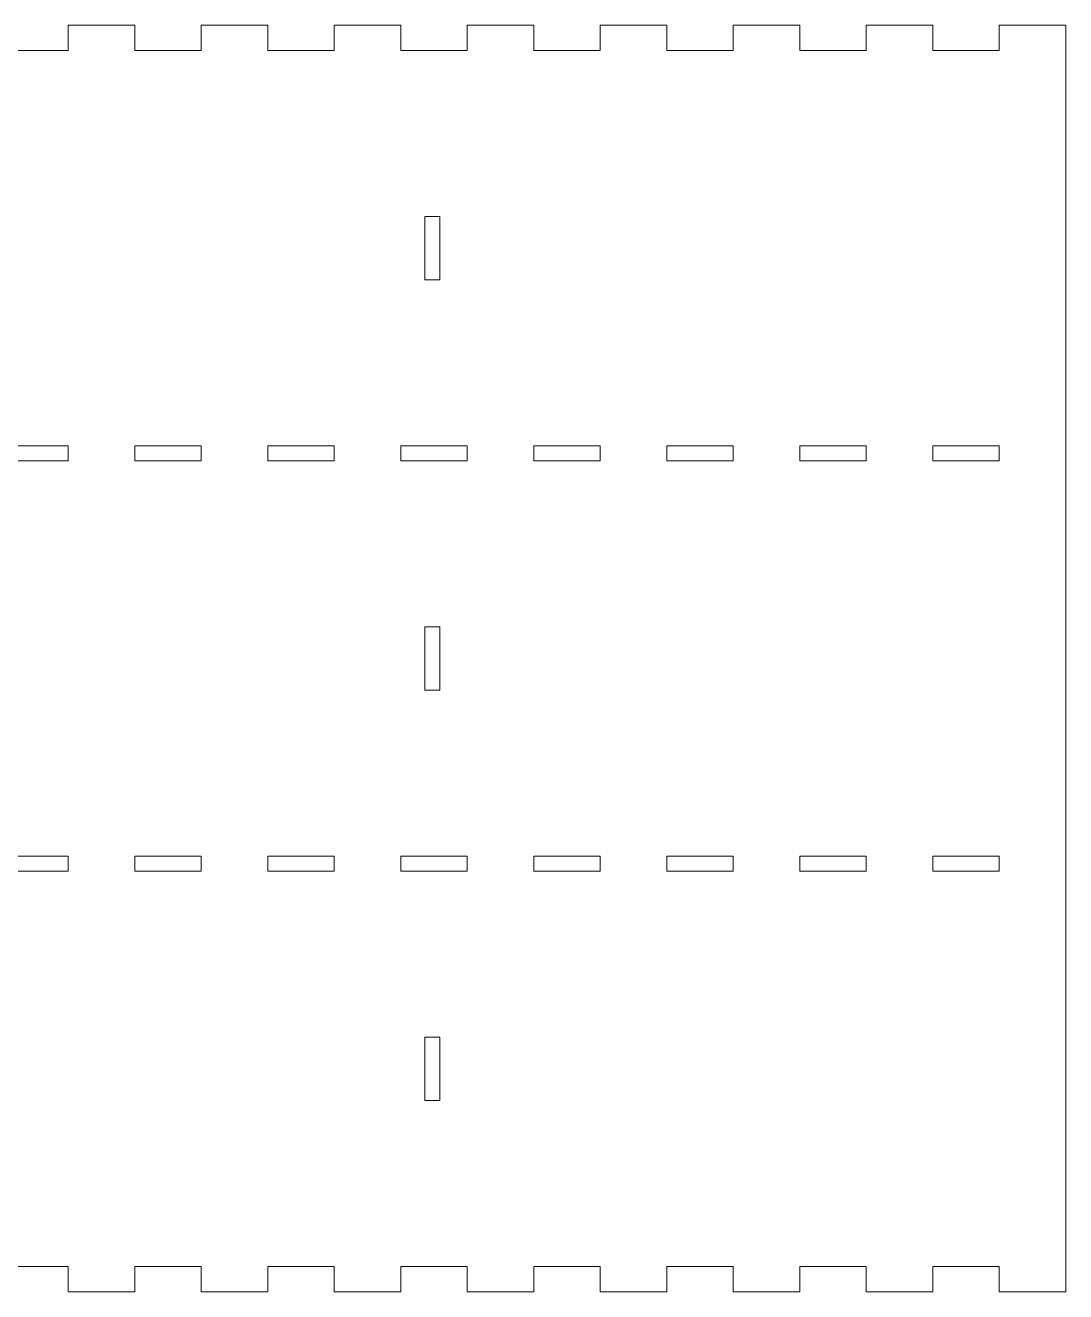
# Model space of a CAD drawing. Header units: centimetres. Extents: x -298 to 0, y -88 to 63.
# Drawn here: x -172.62 to -147.98, y 19.97 to 49.97 of the extents above; entities that cross this region are included whole.
import ezdxf

# ---------------------------------------------------------------- set-up
doc = ezdxf.new("R2010")
doc.units = ezdxf.units.CM
doc.header["$MEASUREMENT"] = 0
doc.layers.add('layer 1', color=7, linetype='Continuous')

msp = doc.modelspace()

# ---------------------------------------------------------------- linework, layer by layer
at = {"layer": 'layer 1', "lineweight": 15}
for points in [[(-170.03166, 49.97424), (-170.03166, 49.97424), (-171.60666, 49.97424), (-171.60666, 49.97424)], [(-171.60666, 49.97424), (-171.60666, 49.97424), (-171.60666, 49.37424), (-171.60666, 49.37424)], [(-170.03166, 49.37424), (-170.03166, 49.37424), (-170.03166, 49.97424), (-170.03166, 49.97424)], [(-166.88166, 49.97424), (-166.88166, 49.97424), (-168.45666, 49.97424), (-168.45666, 49.97424)], [(-168.45666, 49.97424), (-168.45666, 49.97424), (-168.45666, 49.37424), (-168.45666, 49.37424)], [(-166.88166, 49.37424), (-166.88166, 49.37424), (-166.88166, 49.97424), (-166.88166, 49.97424)], [(-163.73166, 49.97424), (-163.73166, 49.97424), (-165.30666, 49.97424), (-165.30666, 49.97424)], [(-165.30666, 49.97424), (-165.30666, 49.97424), (-165.30666, 49.37424), (-165.30666, 49.37424)], [(-163.73166, 49.37424), (-163.73166, 49.37424), (-163.73166, 49.97424), (-163.73166, 49.97424)], [(-160.58166, 49.97424), (-160.58166, 49.97424), (-162.15666, 49.97424), (-162.15666, 49.97424)], [(-162.15666, 49.97424), (-162.15666, 49.97424), (-162.15666, 49.37424), (-162.15666, 49.37424)], [(-160.58166, 49.37424), (-160.58166, 49.37424), (-160.58166, 49.97424), (-160.58166, 49.97424)], [(-157.43166, 49.97424), (-157.43166, 49.97424), (-159.00666, 49.97424), (-159.00666, 49.97424)], [(-159.00666, 49.97424), (-159.00666, 49.97424), (-159.00666, 49.37424), (-159.00666, 49.37424)], [(-157.43166, 49.37424), (-157.43166, 49.37424), (-157.43166, 49.97424), (-157.43166, 49.97424)], [(-154.28166, 49.97424), (-154.28166, 49.97424), (-155.85666, 49.97424), (-155.85666, 49.97424)], [(-155.85666, 49.97424), (-155.85666, 49.97424), (-155.85666, 49.37424), (-155.85666, 49.37424)], [(-154.28166, 49.37424), (-154.28166, 49.37424), (-154.28166, 49.97424), (-154.28166, 49.97424)], [(-151.13166, 49.97424), (-151.13166, 49.97424), (-152.70666, 49.97424), (-152.70666, 49.97424)], [(-152.70666, 49.97424), (-152.70666, 49.97424), (-152.70666, 49.37424), (-152.70666, 49.37424)], [(-151.13166, 49.37424), (-151.13166, 49.37424), (-151.13166, 49.97424), (-151.13166, 49.97424)], [(-147.98166, 49.97424), (-147.98166, 49.97424), (-149.55666, 49.97424), (-149.55666, 49.97424)], [(-149.55666, 49.97424), (-149.55666, 49.97424), (-149.55666, 49.37424), (-149.55666, 49.37424)], [(-147.98166, 19.97424), (-147.98166, 19.97424), (-147.98166, 49.97424), (-147.98166, 49.97424)], [(-171.60666, 49.37424), (-171.60666, 49.37424), (-173.18166, 49.37424), (-173.18166, 49.37424)], [(-168.45666, 49.37424), (-168.45666, 49.37424), (-170.03166, 49.37424), (-170.03166, 49.37424)], [(-165.30666, 49.37424), (-165.30666, 49.37424), (-166.88166, 49.37424), (-166.88166, 49.37424)], [(-162.15666, 49.37424), (-162.15666, 49.37424), (-163.73166, 49.37424), (-163.73166, 49.37424)], [(-159.00666, 49.37424), (-159.00666, 49.37424), (-160.58166, 49.37424), (-160.58166, 49.37424)], [(-155.85666, 49.37424), (-155.85666, 49.37424), (-157.43166, 49.37424), (-157.43166, 49.37424)], [(-152.70666, 49.37424), (-152.70666, 49.37424), (-154.28166, 49.37424), (-154.28166, 49.37424)], [(-149.55666, 49.37424), (-149.55666, 49.37424), (-151.13166, 49.37424), (-151.13166, 49.37424)], [(-163.16166, 45.44424), (-163.16166, 45.44424), (-163.16166, 43.94424), (-163.16166, 43.94424)], [(-162.80166, 45.44424), (-162.80166, 45.44424), (-163.16166, 45.44424), (-163.16166, 45.44424)], [(-162.80166, 43.94424), (-162.80166, 43.94424), (-162.80166, 45.44424), (-162.80166, 45.44424)], [(-163.16166, 43.94424), (-163.16166, 43.94424), (-162.80166, 43.94424), (-162.80166, 43.94424)], [(-171.60666, 40.01424), (-171.60666, 40.01424), (-173.18166, 40.01424), (-173.18166, 40.01424)], [(-171.60666, 39.65424), (-171.60666, 39.65424), (-171.60666, 40.01424), (-171.60666, 40.01424)], [(-168.45666, 40.01424), (-168.45666, 40.01424), (-170.03166, 40.01424), (-170.03166, 40.01424)], [(-170.03166, 40.01424), (-170.03166, 40.01424), (-170.03166, 39.65424), (-170.03166, 39.65424)], [(-168.45666, 39.65424), (-168.45666, 39.65424), (-168.45666, 40.01424), (-168.45666, 40.01424)], [(-165.30666, 40.01424), (-165.30666, 40.01424), (-166.88166, 40.01424), (-166.88166, 40.01424)], [(-166.88166, 40.01424), (-166.88166, 40.01424), (-166.88166, 39.65424), (-166.88166, 39.65424)], [(-165.30666, 39.65424), (-165.30666, 39.65424), (-165.30666, 40.01424), (-165.30666, 40.01424)], [(-162.15666, 40.01424), (-162.15666, 40.01424), (-163.73166, 40.01424), (-163.73166, 40.01424)], [(-163.73166, 40.01424), (-163.73166, 40.01424), (-163.73166, 39.65424), (-163.73166, 39.65424)], [(-162.15666, 39.65424), (-162.15666, 39.65424), (-162.15666, 40.01424), (-162.15666, 40.01424)], [(-159.00666, 40.01424), (-159.00666, 40.01424), (-160.58166, 40.01424), (-160.58166, 40.01424)], [(-160.58166, 40.01424), (-160.58166, 40.01424), (-160.58166, 39.65424), (-160.58166, 39.65424)], [(-159.00666, 39.65424), (-159.00666, 39.65424), (-159.00666, 40.01424), (-159.00666, 40.01424)], [(-155.85666, 40.01424), (-155.85666, 40.01424), (-157.43166, 40.01424), (-157.43166, 40.01424)], [(-157.43166, 40.01424), (-157.43166, 40.01424), (-157.43166, 39.65424), (-157.43166, 39.65424)], [(-155.85666, 39.65424), (-155.85666, 39.65424), (-155.85666, 40.01424), (-155.85666, 40.01424)], [(-152.70666, 40.01424), (-152.70666, 40.01424), (-154.28166, 40.01424), (-154.28166, 40.01424)], [(-154.28166, 40.01424), (-154.28166, 40.01424), (-154.28166, 39.65424), (-154.28166, 39.65424)], [(-152.70666, 39.65424), (-152.70666, 39.65424), (-152.70666, 40.01424), (-152.70666, 40.01424)], [(-151.13166, 40.01424), (-151.13166, 40.01424), (-151.13166, 39.65424), (-151.13166, 39.65424)], [(-149.55666, 40.01424), (-149.55666, 40.01424), (-151.13166, 40.01424), (-151.13166, 40.01424)], [(-149.55666, 39.65424), (-149.55666, 39.65424), (-149.55666, 40.01424), (-149.55666, 40.01424)], [(-173.18166, 39.65424), (-173.18166, 39.65424), (-171.60666, 39.65424), (-171.60666, 39.65424)], [(-170.03166, 39.65424), (-170.03166, 39.65424), (-168.45666, 39.65424), (-168.45666, 39.65424)], [(-166.88166, 39.65424), (-166.88166, 39.65424), (-165.30666, 39.65424), (-165.30666, 39.65424)], [(-163.73166, 39.65424), (-163.73166, 39.65424), (-162.15666, 39.65424), (-162.15666, 39.65424)], [(-160.58166, 39.65424), (-160.58166, 39.65424), (-159.00666, 39.65424), (-159.00666, 39.65424)], [(-157.43166, 39.65424), (-157.43166, 39.65424), (-155.85666, 39.65424), (-155.85666, 39.65424)], [(-154.28166, 39.65424), (-154.28166, 39.65424), (-152.70666, 39.65424), (-152.70666, 39.65424)], [(-151.13166, 39.65424), (-151.13166, 39.65424), (-149.55666, 39.65424), (-149.55666, 39.65424)], [(-163.16166, 35.72424), (-163.16166, 35.72424), (-163.16166, 34.22424), (-163.16166, 34.22424)], [(-162.80166, 35.72424), (-162.80166, 35.72424), (-163.16166, 35.72424), (-163.16166, 35.72424)], [(-162.80166, 34.22424), (-162.80166, 34.22424), (-162.80166, 35.72424), (-162.80166, 35.72424)], [(-163.16166, 34.22424), (-163.16166, 34.22424), (-162.80166, 34.22424), (-162.80166, 34.22424)], [(-171.60666, 30.29424), (-171.60666, 30.29424), (-173.18166, 30.29424), (-173.18166, 30.29424)], [(-171.60666, 29.93424), (-171.60666, 29.93424), (-171.60666, 30.29424), (-171.60666, 30.29424)], [(-170.03166, 30.29424), (-170.03166, 30.29424), (-170.03166, 29.93424), (-170.03166, 29.93424)], [(-168.45666, 30.29424), (-168.45666, 30.29424), (-170.03166, 30.29424), (-170.03166, 30.29424)], [(-168.45666, 29.93424), (-168.45666, 29.93424), (-168.45666, 30.29424), (-168.45666, 30.29424)], [(-166.88166, 30.29424), (-166.88166, 30.29424), (-166.88166, 29.93424), (-166.88166, 29.93424)], [(-165.30666, 30.29424), (-165.30666, 30.29424), (-166.88166, 30.29424), (-166.88166, 30.29424)], [(-165.30666, 29.93424), (-165.30666, 29.93424), (-165.30666, 30.29424), (-165.30666, 30.29424)], [(-163.73166, 30.29424), (-163.73166, 30.29424), (-163.73166, 29.93424), (-163.73166, 29.93424)], [(-162.15666, 30.29424), (-162.15666, 30.29424), (-163.73166, 30.29424), (-163.73166, 30.29424)], [(-162.15666, 29.93424), (-162.15666, 29.93424), (-162.15666, 30.29424), (-162.15666, 30.29424)], [(-160.58166, 30.29424), (-160.58166, 30.29424), (-160.58166, 29.93424), (-160.58166, 29.93424)], [(-159.00666, 30.29424), (-159.00666, 30.29424), (-160.58166, 30.29424), (-160.58166, 30.29424)], [(-159.00666, 29.93424), (-159.00666, 29.93424), (-159.00666, 30.29424), (-159.00666, 30.29424)], [(-157.43166, 30.29424), (-157.43166, 30.29424), (-157.43166, 29.93424), (-157.43166, 29.93424)], [(-155.85666, 30.29424), (-155.85666, 30.29424), (-157.43166, 30.29424), (-157.43166, 30.29424)], [(-155.85666, 29.93424), (-155.85666, 29.93424), (-155.85666, 30.29424), (-155.85666, 30.29424)], [(-154.28166, 30.29424), (-154.28166, 30.29424), (-154.28166, 29.93424), (-154.28166, 29.93424)], [(-152.70666, 30.29424), (-152.70666, 30.29424), (-154.28166, 30.29424), (-154.28166, 30.29424)], [(-152.70666, 29.93424), (-152.70666, 29.93424), (-152.70666, 30.29424), (-152.70666, 30.29424)], [(-151.13166, 30.29424), (-151.13166, 30.29424), (-151.13166, 29.93424), (-151.13166, 29.93424)], [(-149.55666, 30.29424), (-149.55666, 30.29424), (-151.13166, 30.29424), (-151.13166, 30.29424)], [(-149.55666, 29.93424), (-149.55666, 29.93424), (-149.55666, 30.29424), (-149.55666, 30.29424)], [(-173.18166, 29.93424), (-173.18166, 29.93424), (-171.60666, 29.93424), (-171.60666, 29.93424)], [(-170.03166, 29.93424), (-170.03166, 29.93424), (-168.45666, 29.93424), (-168.45666, 29.93424)], [(-166.88166, 29.93424), (-166.88166, 29.93424), (-165.30666, 29.93424), (-165.30666, 29.93424)], [(-163.73166, 29.93424), (-163.73166, 29.93424), (-162.15666, 29.93424), (-162.15666, 29.93424)], [(-160.58166, 29.93424), (-160.58166, 29.93424), (-159.00666, 29.93424), (-159.00666, 29.93424)], [(-157.43166, 29.93424), (-157.43166, 29.93424), (-155.85666, 29.93424), (-155.85666, 29.93424)], [(-154.28166, 29.93424), (-154.28166, 29.93424), (-152.70666, 29.93424), (-152.70666, 29.93424)], [(-151.13166, 29.93424), (-151.13166, 29.93424), (-149.55666, 29.93424), (-149.55666, 29.93424)], [(-163.16166, 26.00424), (-163.16166, 26.00424), (-163.16166, 24.50424), (-163.16166, 24.50424)], [(-162.80166, 26.00424), (-162.80166, 26.00424), (-163.16166, 26.00424), (-163.16166, 26.00424)], [(-162.80166, 24.50424), (-162.80166, 24.50424), (-162.80166, 26.00424), (-162.80166, 26.00424)], [(-163.16166, 24.50424), (-163.16166, 24.50424), (-162.80166, 24.50424), (-162.80166, 24.50424)], [(-173.18166, 20.57424), (-173.18166, 20.57424), (-171.60666, 20.57424), (-171.60666, 20.57424)], [(-171.60666, 20.57424), (-171.60666, 20.57424), (-171.60666, 19.97424), (-171.60666, 19.97424)], [(-170.03166, 19.97424), (-170.03166, 19.97424), (-170.03166, 20.57424), (-170.03166, 20.57424)], [(-170.03166, 20.57424), (-170.03166, 20.57424), (-168.45666, 20.57424), (-168.45666, 20.57424)], [(-168.45666, 20.57424), (-168.45666, 20.57424), (-168.45666, 19.97424), (-168.45666, 19.97424)], [(-166.88166, 19.97424), (-166.88166, 19.97424), (-166.88166, 20.57424), (-166.88166, 20.57424)], [(-166.88166, 20.57424), (-166.88166, 20.57424), (-165.30666, 20.57424), (-165.30666, 20.57424)], [(-165.30666, 20.57424), (-165.30666, 20.57424), (-165.30666, 19.97424), (-165.30666, 19.97424)], [(-163.73166, 19.97424), (-163.73166, 19.97424), (-163.73166, 20.57424), (-163.73166, 20.57424)], [(-163.73166, 20.57424), (-163.73166, 20.57424), (-162.15666, 20.57424), (-162.15666, 20.57424)], [(-162.15666, 20.57424), (-162.15666, 20.57424), (-162.15666, 19.97424), (-162.15666, 19.97424)], [(-160.58166, 19.97424), (-160.58166, 19.97424), (-160.58166, 20.57424), (-160.58166, 20.57424)], [(-160.58166, 20.57424), (-160.58166, 20.57424), (-159.00666, 20.57424), (-159.00666, 20.57424)], [(-159.00666, 20.57424), (-159.00666, 20.57424), (-159.00666, 19.97424), (-159.00666, 19.97424)], [(-157.43166, 19.97424), (-157.43166, 19.97424), (-157.43166, 20.57424), (-157.43166, 20.57424)], [(-157.43166, 20.57424), (-157.43166, 20.57424), (-155.85666, 20.57424), (-155.85666, 20.57424)], [(-155.85666, 20.57424), (-155.85666, 20.57424), (-155.85666, 19.97424), (-155.85666, 19.97424)], [(-154.28166, 19.97424), (-154.28166, 19.97424), (-154.28166, 20.57424), (-154.28166, 20.57424)], [(-154.28166, 20.57424), (-154.28166, 20.57424), (-152.70666, 20.57424), (-152.70666, 20.57424)], [(-152.70666, 20.57424), (-152.70666, 20.57424), (-152.70666, 19.97424), (-152.70666, 19.97424)], [(-151.13166, 19.97424), (-151.13166, 19.97424), (-151.13166, 20.57424), (-151.13166, 20.57424)], [(-151.13166, 20.57424), (-151.13166, 20.57424), (-149.55666, 20.57424), (-149.55666, 20.57424)], [(-149.55666, 20.57424), (-149.55666, 20.57424), (-149.55666, 19.97424), (-149.55666, 19.97424)], [(-171.60666, 19.97424), (-171.60666, 19.97424), (-170.03166, 19.97424), (-170.03166, 19.97424)], [(-168.45666, 19.97424), (-168.45666, 19.97424), (-166.88166, 19.97424), (-166.88166, 19.97424)], [(-165.30666, 19.97424), (-165.30666, 19.97424), (-163.73166, 19.97424), (-163.73166, 19.97424)], [(-162.15666, 19.97424), (-162.15666, 19.97424), (-160.58166, 19.97424), (-160.58166, 19.97424)], [(-159.00666, 19.97424), (-159.00666, 19.97424), (-157.43166, 19.97424), (-157.43166, 19.97424)], [(-155.85666, 19.97424), (-155.85666, 19.97424), (-154.28166, 19.97424), (-154.28166, 19.97424)], [(-152.70666, 19.97424), (-152.70666, 19.97424), (-151.13166, 19.97424), (-151.13166, 19.97424)], [(-149.55666, 19.97424), (-149.55666, 19.97424), (-147.98166, 19.97424), (-147.98166, 19.97424)]]:
    msp.add_open_spline(points, degree=3, dxfattribs=at)
for points in [[(-216.79529, 46.15886), (-217.62372, 46.15886), (-218.29529, 45.48729), (-218.29529, 44.65886), (-218.29529, 44.65886), (-218.29529, 43.83044), (-217.62372, 43.15886), (-216.79529, 43.15886), (-216.79529, 43.15886), (-215.96687, 43.15886), (-215.29529, 43.83043), (-215.29529, 44.65885), (-215.29529, 44.65885), (-215.29529, 45.48728), (-215.96686, 46.15886), (-216.79528, 46.15886), (-241.64788, 46.15886), (-167.08949, 46.15886), (-216.79529, 46.15886)], [(-216.79529, 35.0496), (-217.62372, 35.0496), (-218.29529, 34.37803), (-218.29529, 33.5496), (-218.29529, 33.5496), (-218.29529, 32.72118), (-217.62372, 32.0496), (-216.79529, 32.0496), (-216.79529, 32.0496), (-215.96687, 32.0496), (-215.29529, 32.72117), (-215.29529, 33.54959), (-215.29529, 33.54959), (-215.29529, 34.37802), (-215.96686, 35.0496), (-216.79528, 35.0496), (-241.64788, 35.0496), (-167.08949, 35.0496), (-216.79529, 35.0496)], [(-216.79529, 23.94034), (-217.62372, 23.94034), (-218.29529, 23.26877), (-218.29529, 22.44034), (-218.29529, 22.44034), (-218.29529, 21.61192), (-217.62372, 20.94034), (-216.79529, 20.94034), (-216.79529, 20.94034), (-215.96687, 20.94034), (-215.29529, 21.61191), (-215.29529, 22.44033), (-215.29529, 22.44033), (-215.29529, 23.26876), (-215.96686, 23.94034), (-216.79528, 23.94034), (-241.64788, 23.94034), (-167.08949, 23.94034), (-216.79529, 23.94034)]]:
    msp.add_open_spline(points, degree=3, knots=[0, 0, 0, 0, 0.2, 0.2, 0.2, 0.2, 0.4, 0.4, 0.4, 0.4, 0.6, 0.6, 0.6, 0.6, 1, 1, 1, 1.00001, 1.00001, 1.00001, 1.00001], dxfattribs=at)

doc.saveas('drawing.dxf')
